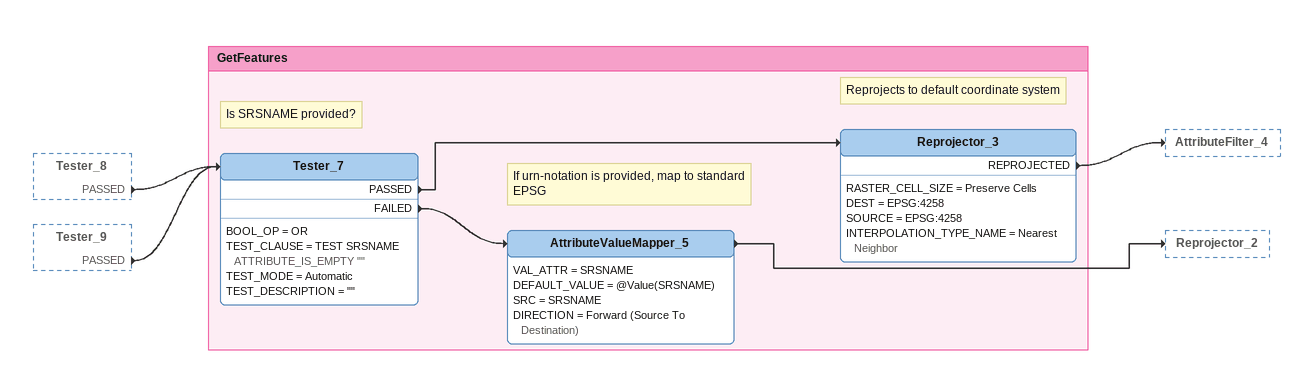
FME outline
Tester_8 [outside]
    PASSED -> Tester_7
Tester_9 [outside]
    PASSED -> Tester_7

Bookmark: GetFeatures
Note: Is SRSNAME provided?
Tester_7
    BOOL_OP = OR
    TEST_CLAUSE = TEST SRSNAME ATTRIBUTE_IS_EMPTY ""
    TEST_MODE = Automatic
    TEST_DESCRIPTION = ""
    PASSED -> Reprojector_3
    FAILED -> AttributeValueMapper_5
Note: Reprojects to default coordinate system
Reprojector_3
    RASTER_CELL_SIZE = Preserve Cells
    DEST = EPSG:4258
    SOURCE = EPSG:4258
    INTERPOLATION_TYPE_NAME = Nearest Neighbor
    REPROJECTED -> AttributeFilter_4
Note: If urn-notation is provided, map to standard EPSG
AttributeValueMapper_5
    VAL_ATTR = SRSNAME
    DEFAULT_VALUE = @Value(SRSNAME)
    SRC = SRSNAME
    DIRECTION = Forward (Source To Destination)
    -> Reprojector_2
